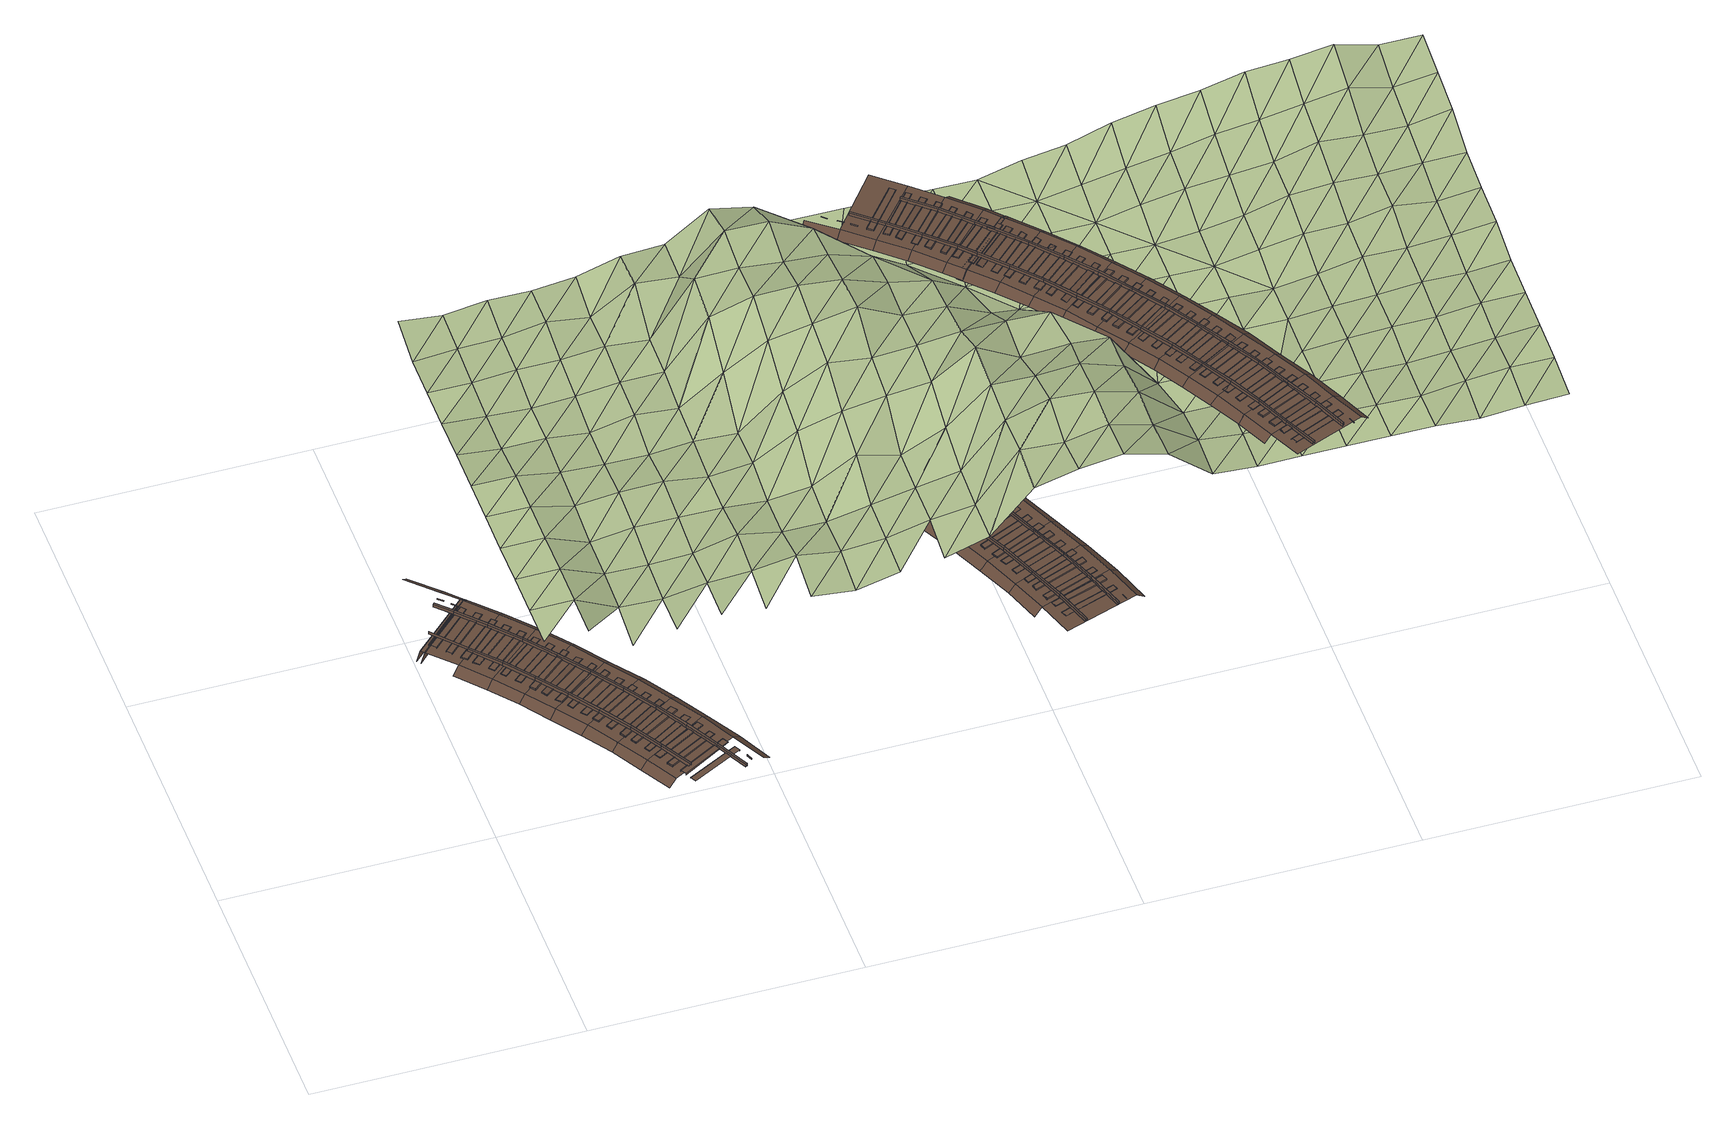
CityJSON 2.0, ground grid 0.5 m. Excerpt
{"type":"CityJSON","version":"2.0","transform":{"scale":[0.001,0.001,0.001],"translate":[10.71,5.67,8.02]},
"CityObjects":{
"terrain1":{"type":"TINRelief","geometry":[{"type":"CompositeSurface","lod":"3","boundaries":[[[0,1,2]],[[3,4,1]],[[3,1,0]],[[5,6,4]],[[5,4,3]],[[7,8,6]],[[9,0,10]],[[5,7,6]],[[11,12,8]],[[13,3,0]],[[11,8,7]],[[14,15,12]],[[13,0,9]],[[16,5,3]],[[11,14,12]],[[17,18,15]],[[16,3,13]],[[19,7,5]],[[20,9,21]],[[17,15,14]],[[22,23,18]],[[19,5,16]],[[24,11,7]],[[25,13,9]],[[22,18,17]],[[26,27,23]],[[19,24,7]],[[28,14,11]],[[25,9,20]],[[29,16,13]],[[22,26,23]],[[30,31,27]],[[28,11,24]],[[32,17,14]],[[29,13,25]],[[33,19,16]],[[26,30,27]],[[34,20,35]],[[32,14,28]],[[36,22,17]],[[33,16,29]],[[37,24,19]],[[38,25,20]],[[36,17,32]],[[39,26,22]],[[37,19,33]],[[40,28,24]],[[34,38,20]],[[41,29,25]],[[39,22,36]],[[42,30,26]],[[37,40,24]],[[43,32,28]],[[41,25,38]],[[44,33,29]],[[42,26,39]],[[45,34,46]],[[43,28,40]],[[47,36,32]],[[44,29,41]],[[48,37,33]],[[49,38,34]],[[47,32,43]],[[50,39,36]],[[48,33,44]],[[51,40,37]],[[49,34,45]],[[52,41,38]],[[50,36,47]],[[53,42,39]],[[51,37,48]],[[54,43,40]],[[49,52,38]],[[55,44,41]],[[39,50,53]],[[56,45,57]],[[51,54,40]],[[58,47,43]],[[55,41,52]],[[59,48,44]],[[60,49,45]],[[58,43,54]],[[61,50,47]],[[59,44,55]],[[62,51,48]],[[60,45,56]],[[63,52,49]],[[61,47,58]],[[64,53,50]],[[62,48,59]],[[65,54,51]],[[63,49,60]],[[66,55,52]],[[64,50,61]],[[67,56,68]],[[65,51,62]],[[69,58,54]],[[63,66,52]],[[70,59,55]],[[67,68,71]],[[72,60,56]],[[65,69,54]],[[73,61,58]],[[70,55,66]],[[74,62,59]],[[72,56,67]],[[75,63,60]],[[73,58,69]],[[76,64,61]],[[74,59,70]],[[65,62,77]],[[75,60,72]],[[78,66,63]],[[76,61,73]],[[79,67,71]],[[77,62,74]],[[69,65,80]],[[78,63,75]],[[81,70,66]],[[79,71,82]],[[83,72,67]],[[80,65,77]],[[84,73,69]],[[78,81,66]],[[85,74,70]],[[83,67,79]],[[86,75,72]],[[84,69,80]],[[87,76,73]],[[85,70,81]],[[88,77,74]],[[86,72,83]],[[89,78,75]],[[87,73,84]],[[90,79,82]],[[88,74,85]],[[91,80,77]],[[89,75,86]],[[92,81,78]],[[93,83,79]],[[91,77,88]],[[84,80,94]],[[92,78,89]],[[95,85,81]],[[93,79,90]],[[96,86,83]],[[94,80,91]],[[97,87,84]],[[92,95,81]],[[98,88,85]],[[96,83,93]],[[99,89,86]],[[97,84,94]],[[100,90,101]],[[98,85,95]],[[102,91,88]],[[99,86,96]],[[103,92,89]],[[100,101,104]],[[105,93,90]],[[102,88,98]],[[106,94,91]],[[103,89,99]],[[107,95,92]],[[100,105,90]],[[108,96,93]],[[106,91,102]],[[109,97,94]],[[107,92,103]],[[110,98,95]],[[108,93,105]],[[111,99,96]],[[109,94,106]],[[100,104,112]],[[107,110,95]],[[113,102,98]],[[111,96,108]],[[114,103,99]],[[112,104,115]],[[116,105,100]],[[113,98,110]],[[117,106,102]],[[114,99,111]],[[118,107,103]],[[116,100,112]],[[117,109,106]],[[119,108,105]],[[117,102,113]],[[118,103,114]],[[120,110,107]],[[109,117,121]],[[119,105,116]],[[122,111,108]],[[123,112,115]],[[120,107,118]],[[124,113,110]],[[122,108,119]],[[125,114,111]],[[117,126,121]],[[123,115,127]],[[124,117,113]],[[128,116,112]],[[120,124,110]],[[125,111,122]],[[129,118,114]],[[128,112,123]],[[117,124,126]],[[130,119,116]],[[131,121,126]],[[129,114,125]],[[132,120,118]],[[130,116,128]],[[133,122,119]],[[132,124,120]],[[134,123,127]],[[132,118,129]],[[135,126,124]],[[130,133,119]],[[136,125,122]],[[134,127,137]],[[138,128,123]],[[132,135,124]],[[136,122,133]],[[139,126,135]],[[140,129,125]],[[138,123,134]],[[141,131,126]],[[142,130,128]],[[143,132,129]],[[140,125,136]],[[141,126,139]],[[142,128,138]],[[143,135,132]],[[144,133,130]],[[140,143,129]],[[145,134,137]],[[144,130,142]],[[146,136,133]],[[147,139,135]],[[145,137,148]],[[147,135,143]],[[149,138,134]],[[150,140,136]],[[144,146,133]],[[150,143,140]],[[149,134,145]],[[151,142,138]],[[146,150,136]],[[152,141,139]],[[147,153,139]],[[151,138,149]],[[154,143,150]],[[152,139,153]],[[155,144,142]],[[156,145,148]],[[157,147,143]],[[155,142,151]],[[155,146,144]],[[150,146,155]],[[158,156,148]],[[157,143,154]],[[159,149,145]],[[160,153,147]],[[161,151,149]],[[159,145,156]],[[150,155,161]],[[160,147,157]],[[161,162,150]],[[163,154,150]],[[164,152,153]],[[162,165,150]],[[161,155,151]],[[159,161,149]],[[163,150,165]],[[160,164,153]],[[166,156,158]],[[167,157,154]],[[166,158,168]],[[169,162,161]],[[170,159,156]],[[167,154,163]],[[171,160,157]],[[172,165,162]],[[173,161,159]],[[166,170,156]],[[174,162,169]],[[171,164,160]],[[171,157,167]],[[172,162,174]],[[175,163,165]],[[176,169,161]],[[173,159,170]],[[177,166,168]],[[178,164,171]],[[172,175,165]],[[176,161,173]],[[176,174,169]],[[179,167,163]],[[177,168,180]],[[181,170,166]],[[179,171,167]],[[179,163,175]],[[182,172,174]],[[181,166,177]],[[174,176,183]],[[184,173,170]],[[185,178,171]],[[182,174,183]],[[186,171,179]],[[187,175,172]],[[184,176,173]],[[181,184,170]],[[185,171,186]],[[187,179,175]],[[188,177,180]],[[187,172,182]],[[188,181,177]],[[189,183,176]],[[188,180,190]],[[176,184,191]],[[184,181,191]],[[192,186,179]],[[187,193,179]],[[189,176,191]],[[194,182,183]],[[181,188,195]],[[192,179,193]],[[196,185,186]],[[194,187,182]],[[183,189,194]],[[191,181,197]],[[198,181,195]],[[196,186,192]],[[199,188,190]],[[197,181,198]],[[200,193,187]],[[201,187,194]],[[202,189,191]],[[190,203,199]],[[204,195,188]],[[200,187,201]],[[205,192,193]],[[202,194,189]],[[202,191,197]],[[204,188,199]],[[206,198,195]],[[200,205,193]],[[207,196,192]],[[208,201,194]],[[209,194,202]],[[206,195,204]],[[210,197,198]],[[207,192,205]],[[211,199,203]],[[208,194,209]],[[212,200,201]],[[210,198,206]],[[213,202,197]],[[211,203,214]],[[215,204,199]],[[212,201,208]],[[216,205,200]],[[210,213,197]],[[217,209,202]],[[215,199,211]],[[218,206,204]],[[216,200,212]],[[219,207,205]],[[217,202,213]],[[220,208,209]],[[218,204,215]],[[221,210,206]],[[216,219,205]],[[222,211,214]],[[220,209,217]],[[223,212,208]],[[221,206,218]],[[224,213,210]],[[225,222,214]],[[226,215,211]],[[223,208,220]],[[227,216,212]],[[224,210,221]],[[228,217,213]],[[226,211,222]],[[229,218,215]],[[227,212,223]],[[230,219,216]],[[224,228,213]],[[231,220,217]],[[229,215,226]],[[232,221,218]],[[230,216,227]],[[233,222,225]],[[231,217,228]],[[234,223,220]],[[232,218,229]],[[235,224,221]],[[233,225,236]],[[237,226,222]],[[234,220,231]],[[238,227,223]],[[235,221,232]],[[239,228,224]],[[233,237,222]],[[240,229,226]],[[238,223,234]],[[241,230,227]],[[239,224,235]],[[242,231,228]],[[240,226,237]],[[243,232,229]],[[241,227,238]],[[244,233,236]],[[239,242,228]],[[245,234,231]],[[243,229,240]],[[246,235,232]],[[244,236,247]],[[248,237,233]],[[245,231,242]],[[249,238,234]],[[246,232,243]],[[250,239,235]],[[248,233,244]],[[251,240,237]],[[249,234,245]],[[252,241,238]],[[250,235,246]],[[253,242,239]],[[248,251,237]],[[254,243,240]],[[252,238,249]],[[253,239,250]],[[255,245,242]],[[254,240,251]],[[256,246,243]],[[253,255,242]],[[257,249,245]],[[256,243,254]],[[258,250,246]],[[257,245,255]],[[259,252,249]],[[258,246,256]],[[260,253,250]],[[259,249,257]],[[260,250,258]],[[261,255,253]],[[261,253,260]],[[262,257,255]],[[261,262,255]],[[263,259,257]],[[263,257,262]]]}]},
"railway1":{"type":"Railway","attributes":{"function":"1855"},"geometry":[{"type":"MultiSurface","lod":"3","boundaries":[[[264,265,266,267]],[[268,269,270,271]],[[272,273,274,275]],[[276,277,278,279]],[[280,281,282,283]],[[284,285,286,287]],[[288,289,290,291]],[[267,266,292,293]],[[294,295,296,297]],[[298,299,297,296]],[[300,301,299,298]],[[302,303,304,305]],[[306,307,308,309]],[[282,281,264,310]],[[274,306,309,311]],[[312,313,314,315]],[[316,317,318,319]],[[275,274,311,320]],[[321,322,315,314]],[[323,324,325,326]],[[327,328,322,321]],[[329,323,326,330]],[[331,329,330,332]],[[293,292,333,334]],[[335,336,337,338]],[[339,268,271,340]],[[341,342,343,344]],[[345,346,347,348]],[[270,349,340,271]],[[269,350,349,270]],[[351,276,279,352]],[[353,354,355,356]],[[309,308,357,358]],[[359,360,361,362]],[[311,309,358,363]],[[278,364,352,279]],[[365,359,362,366]],[[320,311,363,367]],[[285,368,369,286]],[[370,365,366,371]],[[277,372,364,278]],[[310,264,267,373]],[[334,333,374,375]],[[376,377,378,379]],[[301,294,297,299]],[[380,302,305,381]],[[304,382,381,305]],[[303,383,382,304]],[[384,385,386,387]],[[344,343,291,290]],[[388,316,319,389]],[[358,357,390,391]],[[318,392,389,319]],[[328,312,315,322]],[[363,358,391,393]],[[394,395,396,397]],[[375,374,398,399]],[[317,400,392,318]],[[367,363,393,401]],[[373,267,293,402]],[[362,361,403,404]],[[405,335,338,406]],[[366,362,404,407]],[[408,409,410,411]],[[337,412,406,338]],[[371,366,407,413]],[[336,414,412,337]],[[350,339,340,349]],[[415,416,417,418]],[[283,282,310,419]],[[399,398,420,421]],[[422,353,356,423]],[[391,390,424,425]],[[355,426,423,356]],[[393,391,425,427]],[[372,351,352,364]],[[354,428,426,355]],[[401,393,427,429]],[[430,431,432,433]],[[434,376,379,435]],[[378,436,435,379]],[[402,293,334,437]],[[377,438,436,378]],[[439,440,441,442]],[[421,420,443,444]],[[404,403,445,446]],[[383,380,381,382]],[[407,404,446,447]],[[448,384,387,449]],[[413,407,447,450]],[[451,452,453,454]],[[386,455,449,387]],[[425,424,456,457]],[[385,458,455,386]],[[427,425,457,459]],[[429,427,459,460]],[[400,388,389,392]],[[461,394,397,462]],[[463,464,465,466]],[[396,467,462,397]],[[419,310,373,468]],[[395,469,467,396]],[[470,471,472,473]],[[437,334,375,474]],[[475,408,411,476]],[[410,477,476,411]],[[414,405,406,412]],[[478,479,480,481]],[[457,456,482,483]],[[446,445,484,485]],[[409,486,477,410]],[[459,457,483,487]],[[447,446,485,488]],[[460,459,487,489]],[[450,447,488,490]],[[491,415,418,492]],[[417,493,492,418]],[[416,494,493,417]],[[428,422,423,426]],[[495,430,433,496]],[[474,375,399,497]],[[432,498,496,433]],[[483,482,499,500]],[[431,501,498,432]],[[487,483,500,502]],[[468,373,402,503]],[[438,434,435,436]],[[489,487,502,504]],[[505,439,442,506]],[[485,484,507,508]],[[441,509,506,442]],[[488,485,508,510]],[[440,511,509,441]],[[490,488,510,512]],[[513,451,454,514]],[[458,448,449,455]],[[453,515,514,454]],[[452,516,515,453]],[[497,399,421,517]],[[518,463,466,519]],[[465,520,519,466]],[[469,461,462,467]],[[464,521,520,465]],[[522,470,473,523]],[[503,402,437,524]],[[472,525,523,473]],[[508,507,526,527]],[[471,528,525,472]],[[510,508,527,529]],[[486,475,476,477]],[[512,510,529,530]],[[531,478,481,532]],[[480,533,532,481]],[[517,421,444,534]],[[479,535,533,480]],[[536,537,538,539]],[[494,491,492,493]],[[540,541,539,538]],[[542,543,541,540]],[[544,545,546,547]],[[548,549,547,546]],[[527,526,550,551]],[[529,527,551,552]],[[501,495,496,498]],[[524,437,474,553]],[[530,529,552,554]],[[511,505,506,509]],[[551,550,555,556]],[[516,513,514,515]],[[552,551,556,557]],[[554,552,557,558]],[[521,518,519,520]],[[553,474,497,559]],[[556,555,560,561]],[[528,522,523,525]],[[557,556,561,562]],[[558,557,562,563]],[[535,531,532,533]],[[543,536,539,541]],[[559,497,517,564]],[[565,544,547,549]],[[566,567,568,569]],[[564,517,534,570]],[[570,534,571,572]]]}]},
"railway2":{"type":"Railway","attributes":{"function":"1855"},"geometry":[{"type":"MultiSurface","lod":"3","boundaries":[[[573,574,575,576]],[[577,578,579,580]],[[581,582,583,584]],[[576,575,585,586]],[[587,588,589,590]],[[591,592,593,594]],[[595,591,594,596]],[[597,595,596,598]],[[599,600,601,602]],[[586,585,603,604]],[[605,606,607,608]],[[609,610,611,612]],[[594,593,613,614]],[[596,594,614,615]],[[598,596,615,616]],[[617,618,619,620]],[[582,621,622,583]],[[604,603,623,624]],[[625,587,590,626]],[[627,628,629,630]],[[589,631,626,590]],[[588,632,631,589]],[[599,602,633]],[[634,635,636,637]],[[614,613,638,639]],[[601,640,633,602]],[[615,614,639,641]],[[600,642,640,601]],[[624,623,643,644]],[[616,615,641,645]],[[646,647,648,649]],[[650,576,586,651]],[[652,605,608,653]],[[607,654,653,608]],[[606,655,654,607]],[[656,657,658,659]],[[660,609,612,661]],[[644,643,662,663]],[[664,665,666,667]],[[611,668,661,612]],[[610,669,668,611]],[[639,638,670,671]],[[641,639,671,672]],[[645,641,672,673]],[[674,617,620,675]],[[676,677,678,679]],[[619,680,675,620]],[[618,681,680,619]],[[651,586,604,682]],[[683,684,685,686]],[[663,662,687,688]],[[689,690,691,692]],[[693,627,630,694]],[[629,695,694,630]],[[696,689,692,697]],[[628,698,695,629]],[[699,696,697,700]],[[701,702,703,704]],[[671,670,705,706]],[[672,671,706,707]],[[708,634,637,709]],[[673,672,707,710]],[[711,712,713,714]],[[636,715,709,637]],[[688,687,716,717]],[[642,633,640]],[[635,718,715,636]],[[719,646,649,720]],[[721,722,723,724]],[[648,725,720,649]],[[682,604,624,726]],[[647,727,725,648]],[[728,729,730,731]],[[717,716,732,733]],[[655,652,653,654]],[[706,705,734,735]],[[736,656,659,737]],[[692,691,738,739]],[[740,741,742,743]],[[707,706,735,744]],[[658,745,737,659]],[[697,692,739,746]],[[710,707,744,747]],[[657,748,745,658]],[[700,697,746,749]],[[733,732,750,751]],[[752,753,754,755]],[[756,664,667,757]],[[669,660,661,668]],[[666,758,757,667]],[[751,750,759,760]],[[665,761,758,666]],[[762,763,764,765]],[[766,676,679,767]],[[735,734,768,769]],[[726,624,644,770]],[[771,772,773,774]],[[678,775,767,679]],[[744,735,769,776]],[[681,674,675,680]],[[777,650,651,778]],[[677,779,775,678]],[[747,744,776,780]],[[781,782,783,784]],[[785,786,787,788]],[[789,683,686,790]],[[685,791,790,686]],[[739,738,792,793]],[[684,794,791,685]],[[698,693,694,695]],[[746,739,793,795]],[[796,797,798,799]],[[749,746,795,800]],[[769,768,801,802]],[[803,804,805,806]],[[807,701,704,808]],[[703,809,808,704]],[[776,769,802,810]],[[811,812,813,814]],[[702,815,809,703]],[[780,776,810,816]],[[770,644,663,817]],[[818,819,820,821]],[[822,823,824,825]],[[826,711,714,827]],[[718,708,709,715]],[[828,829,830,831]],[[713,832,827,714]],[[833,834,835,836]],[[712,837,832,713]],[[838,839,840,841]],[[802,801,842,843]],[[810,802,843,844]],[[845,721,724,846]],[[816,810,844,847]],[[723,848,846,724]],[[727,719,720,725]],[[778,651,682,849]],[[722,850,848,723]],[[793,792,851,852]],[[795,793,852,853]],[[854,728,731,855]],[[843,842,856,857]],[[730,858,855,731]],[[800,795,853,859]],[[844,843,857,860]],[[729,861,858,730]],[[817,663,688,862]],[[847,844,860,863]],[[864,740,743,865]],[[748,736,737,745]],[[857,856,866,867]],[[742,868,865,743]],[[741,869,868,742]],[[860,857,867,870]],[[867,866,871,872]],[[863,860,870,873]],[[874,752,755,875]],[[870,867,872,876]],[[754,877,875,755]],[[753,878,877,754]],[[761,756,757,758]],[[873,870,876,879]],[[880,762,765,881]],[[764,882,881,765]],[[763,883,882,764]],[[862,688,717,884]],[[852,851,885,886]],[[853,852,886,887]],[[888,771,774,889]],[[779,766,767,775]],[[773,890,889,774]],[[859,853,887,891]],[[772,892,890,773]],[[849,682,726,893]],[[894,781,784,895]],[[783,896,895,784]],[[782,897,896,783]],[[898,785,788,899]],[[884,717,733,900]],[[787,901,899,788]],[[794,789,790,791]],[[786,902,901,787]],[[903,796,799,904]],[[798,905,904,799]],[[797,906,905,798]],[[907,803,806,908]],[[886,885,909,910]],[[805,911,908,806]],[[815,807,808,809]],[[804,912,911,805]],[[900,733,751,913]],[[887,886,910,914]],[[915,811,814,916]],[[813,917,916,814]],[[812,918,917,813]],[[891,887,914,919]],[[920,818,821,921]],[[820,922,921,821]],[[819,923,922,820]],[[924,822,825,925]],[[824,926,925,825]],[[823,927,926,824]],[[913,751,760,928]],[[837,826,827,832]],[[929,828,831,930]],[[830,931,930,831]],[[829,932,931,830]],[[933,833,836,934]],[[835,935,934,836]],[[834,936,935,835]],[[893,726,770,937]],[[928,760,938,939]],[[940,838,841,941]],[[840,942,941,841]],[[839,943,942,840]],[[850,845,846,848]],[[910,909,944,945]],[[914,910,945,946]],[[919,914,946,947]],[[861,854,855,858]],[[945,944,948,949]],[[869,864,865,868]],[[946,945,949,950]],[[947,946,950,951]],[[937,770,817,952]],[[878,874,875,877]],[[949,948,953,954]],[[950,949,954,955]],[[883,880,881,882]],[[951,950,955,956]],[[892,888,889,890]],[[954,953,957,958]],[[955,954,958,959]],[[958,957,960,961]],[[956,955,959,962]],[[959,958,961,963]],[[897,894,895,896]],[[962,959,963,964]],[[952,817,862,965]],[[902,898,899,901]],[[906,903,904,905]],[[912,907,908,911]],[[918,915,916,917]],[[923,920,921,922]],[[927,924,925,926]],[[965,862,884,966]],[[932,929,930,931]],[[936,933,934,935]],[[967,968,969,970]],[[943,940,941,942]],[[966,884,900,971]],[[971,900,913,972]],[[972,913,928,973]],[[973,928,939,974]]]}]},
"railway3":{"type":"Railway","attributes":{"function":"1855"},"geometry":[{"type":"MultiSurface","lod":"3","boundaries":[[[975,976,977,978]],[[979,980,981,982]],[[983,984,985,986]],[[978,977,987,988]],[[989,990,991,992]],[[993,994,995,996]],[[988,987,997,998]],[[999,1000,1001,1002]],[[1003,999,1002,1004]],[[1005,1003,1004,1006]],[[1007,1008,1009,1010]],[[1011,1012,1013,1014]],[[1015,978,988,1016]],[[998,997,1017,1018]],[[1019,993,996,1020]],[[1021,1022,1023,1024]],[[1002,1001,1025,1026]],[[995,1027,1020,996]],[[1004,1002,1026,1028]],[[1006,1004,1028,1029]],[[994,1030,1027,995]],[[1031,1032,1033,1034]],[[1035,1007,1010,1036]],[[1009,1037,1036,1010]],[[1008,1038,1037,1009]],[[1018,1017,1039,1040]],[[1041,1042,1043,1044]],[[1045,1011,1014,1046]],[[1016,988,998,1047]],[[1013,1048,1046,1014]],[[1012,1049,1048,1013]],[[1026,1025,1050,1051]],[[1028,1026,1051,1052]],[[1029,1028,1052,1053]],[[1054,1055,1056,1057]],[[1058,1021,1024,1059]],[[1060,1061,1062,1063]],[[1023,1064,1059,1024]],[[1022,1065,1064,1023]],[[1066,1067,1068,1069]],[[1070,1031,1034,1071]],[[1072,1073,1074,1075]],[[1033,1076,1071,1034]],[[1077,1072,1075,1078]],[[1079,1080,1081,1082]],[[1051,1050,1083,1084]],[[1085,1077,1078,1086]],[[1032,1087,1076,1033]],[[1052,1051,1084,1088]],[[1053,1052,1088,1089]],[[1047,998,1018,1090]],[[1091,1041,1044,1092]],[[1093,1094,1095,1096]],[[1063,1062,1097,1098]],[[1043,1099,1092,1044]],[[1049,1045,1046,1048]],[[1042,1100,1099,1043]],[[1101,1102,1103,1104]],[[1105,1101,1104,1106]],[[1107,1054,1057,1108]],[[1109,1105,1106,1110]],[[1111,1112,1113,1114]],[[1056,1115,1108,1057]],[[1055,1116,1115,1056]],[[1065,1058,1059,1064]],[[1090,1018,1040,1117]],[[1075,1074,1118,1119]],[[1078,1075,1119,1120]],[[1061,1060,1121,1122]],[[1086,1078,1120,1123]],[[1124,1125,1126,1127]],[[1128,1066,1069,1129]],[[1040,1039,1130,1117]],[[1098,1097,1131,1132]],[[1068,1133,1129,1069]],[[1128,1134,1067,1066]],[[1067,1134,1133,1068]],[[1135,1079,1082,1136]],[[1087,1070,1071,1076]],[[1081,1137,1136,1082]],[[1138,1139,1140,1141]],[[1080,1142,1137,1081]],[[1104,1103,1143,1144]],[[1121,1060,1063,1145]],[[1106,1104,1144,1146]],[[1110,1106,1146,1147]],[[1148,1093,1096,1149]],[[1150,1151,1152,1153]],[[1119,1118,1154,1155]],[[1100,1091,1092,1099]],[[1095,1156,1149,1096]],[[1120,1119,1155,1157]],[[1123,1120,1157,1158]],[[1094,1159,1156,1095]],[[1132,1131,1160,1161]],[[1162,1163,1164,1165]],[[1166,1111,1114,1167]],[[1113,1168,1167,1114]],[[1169,1047,1090,1170]],[[1116,1107,1108,1115]],[[1112,1171,1168,1113]],[[1172,1173,1174,1175]],[[1144,1143,1176,1177]],[[1178,1179,1180,1181]],[[1146,1144,1177,1182]],[[1183,1178,1181,1184]],[[1185,1124,1127,1186]],[[1147,1146,1182,1187]],[[1188,1183,1184,1189]],[[1145,1063,1098,1190]],[[1126,1191,1186,1127]],[[1161,1160,1192,1193]],[[1134,1128,1129,1133]],[[1125,1194,1191,1126]],[[1195,1196,1197,1198]],[[1199,1138,1141,1200]],[[1142,1135,1136,1137]],[[1140,1201,1200,1141]],[[1170,1090,1117,1130]],[[1202,1203,1204,1205]],[[1139,1206,1201,1140]],[[1177,1176,1207,1208]],[[1209,1150,1153,1210]],[[1182,1177,1208,1211]],[[1193,1192,1212,1213]],[[1152,1214,1210,1153]],[[1187,1182,1211,1215]],[[1159,1148,1149,1156]],[[1216,1217,1218,1219]],[[1151,1220,1214,1152]],[[1181,1180,1221,1222]],[[1190,1098,1132,1223]],[[1184,1181,1222,1224]],[[1189,1184,1224,1225]],[[1226,1162,1165,1227]],[[1228,1229,1230,1231]],[[1164,1232,1227,1165]],[[1171,1166,1167,1168]],[[1163,1233,1232,1164]],[[1122,1121,1145,1234]],[[1213,1212,1235,1236]],[[1237,1238,1239,1240]],[[1241,1172,1175,1242]],[[1208,1207,1243,1244]],[[1211,1208,1244,1245]],[[1174,1246,1242,1175]],[[1215,1211,1245,1247]],[[1173,1248,1246,1174]],[[1194,1185,1186,1191]],[[1249,1250,1251,1252]],[[1253,1195,1198,1254]],[[1223,1132,1161,1255]],[[1197,1256,1254,1198]],[[1236,1235,1257,1258]],[[1222,1221,1259,1260]],[[1261,1262,1263,1264]],[[1196,1265,1256,1197]],[[1224,1222,1260,1266]],[[1225,1224,1266,1267]],[[1206,1199,1200,1201]],[[1244,1243,1268,1269]],[[1270,1271,1272,1273]],[[1274,1202,1205,1275]],[[1245,1244,1269,1276]],[[1204,1277,1275,1205]],[[1247,1245,1276,1278]],[[1203,1279,1277,1204]],[[1258,1257,1280,1281]],[[1282,1283,1284,1285]],[[1234,1145,1190,1286]],[[1287,1216,1219,1288]],[[1220,1209,1210,1214]],[[1218,1289,1288,1219]],[[1217,1290,1289,1218]],[[1255,1161,1193,1291]],[[1292,1293,1294,1295]],[[1281,1280,1296,1297]],[[1298,1228,1231,1299]],[[1269,1268,1300,1301]],[[1260,1259,1302,1303]],[[1304,1305,1306,1307]],[[1276,1269,1301,1308]],[[1230,1309,1299,1231]],[[1233,1226,1227,1232]],[[1266,1260,1303,1310]],[[1229,1311,1309,1230]],[[1278,1276,1308,1312]],[[1267,1266,1310,1313]],[[1314,1315,1316,1317]],[[1318,1237,1240,1319]],[[1239,1320,1319,1240]],[[1238,1321,1320,1239]],[[1248,1241,1242,1246]],[[1322,1323,1324,1325]],[[1291,1193,1213,1326]],[[1301,1300,1327,1328]],[[1329,1249,1252,1330]],[[1308,1301,1328,1331]],[[1251,1332,1330,1252]],[[1286,1190,1223,1333]],[[1334,1335,1336,1337]],[[1250,1338,1332,1251]],[[1312,1308,1331,1339]],[[1340,1341,1342,1343]],[[1265,1253,1254,1256]],[[1303,1302,1344,1345]],[[1346,1261,1264,1347]],[[1310,1303,1345,1348]],[[1263,1349,1347,1264]],[[1350,1351,1352,1353]],[[1313,1310,1348,1354]],[[1262,1355,1349,1263]],[[1328,1327,1356,1357]],[[1358,1359,1360,1361]],[[1331,1328,1357,1362]],[[1363,1270,1273,1364]],[[1272,1365,1364,1273]],[[1339,1331,1362,1366]],[[1279,1274,1275,1277]],[[1326,1213,1236,1367]],[[1271,1368,1365,1272]],[[1369,1282,1285,1370]],[[1284,1371,1370,1285]],[[1357,1356,1372,1373]],[[1290,1287,1288,1289]],[[1283,1374,1371,1284]],[[1362,1357,1373,1375]],[[1366,1362,1375,1376]],[[1333,1223,1255,1377]],[[1378,1292,1295,1379]],[[1345,1344,1380,1381]],[[1294,1382,1379,1295]],[[1348,1345,1381,1383]],[[1293,1384,1382,1294]],[[1354,1348,1383,1385]],[[1367,1236,1258,1386]],[[1373,1372,1387,1388]],[[1311,1298,1299,1309]],[[1389,1304,1307,1390]],[[1375,1373,1388,1391]],[[1306,1392,1390,1307]],[[1305,1393,1392,1306]],[[1376,1375,1391,1394]],[[1395,1314,1317,1396]],[[1316,1397,1396,1317]],[[1321,1318,1319,1320]],[[1315,1398,1397,1316]],[[1399,1322,1325,1400]],[[1381,1380,1401,1402]],[[1324,1403,1400,1325]],[[1386,1258,1281,1404]],[[1323,1405,1403,1324]],[[1383,1381,1402,1406]],[[1385,1383,1406,1407]],[[1377,1255,1291,1408]],[[1338,1329,1330,1332]],[[1409,1334,1337,1410]],[[1336,1411,1410,1337]],[[1335,1412,1411,1336]],[[1413,1340,1343,1414]],[[1342,1415,1414,1343]],[[1341,1416,1415,1342]],[[1404,1281,1297,1417]],[[1355,1346,1347,1349]],[[1418,1350,1353,1419]],[[1352,1420,1419,1353]],[[1351,1421,1420,1352]],[[1402,1401,1422,1423]],[[1424,1358,1361,1425]],[[1360,1426,1425,1361]],[[1406,1402,1423,1427]],[[1359,1428,1426,1360]],[[1368,1363,1364,1365]],[[1407,1406,1427,1429]],[[1430,1431,1432,1433]],[[1417,1297,1434,1435]],[[1436,1437,1433,1432]],[[1438,1439,1437,1436]],[[1408,1291,1326,1440]],[[1374,1369,1370,1371]],[[1423,1422,1441,1442]],[[1427,1423,1442,1443]],[[1384,1378,1379,1382]],[[1429,1427,1443,1444]],[[1393,1389,1390,1392]],[[1442,1441,1445,1446]],[[1443,1442,1446,1447]],[[1440,1326,1367,1448]],[[1444,1443,1447,1449]],[[1398,1395,1396,1397]],[[1405,1399,1400,1403]],[[1446,1445,1450,1451]],[[1447,1446,1451,1452]],[[1449,1447,1452,1453]],[[1412,1409,1410,1411]],[[1416,1413,1414,1415]],[[1448,1367,1386,1454]],[[1421,1418,1419,1420]],[[1428,1424,1425,1426]],[[1439,1430,1433,1437]],[[1454,1386,1404,1455]],[[1456,1457,1458,1459]],[[1455,1404,1417,1460]],[[1460,1417,1435,1461]]]}]}
},
"vertices":[
[170,90,435],[90,90,435],[90,10,435],[170,170,435],[90,170,435],[170,250,435],[90,250,435],[170,330,435],[90,330,435],[250,90,393],[170,10,435],[170,410,435],[90,410,435],[250,170,399],[170,490,426],[90,490,435],[250,250,400],[170,570,429],[90,570,435],[250,330,413],[329,90,389],[250,10,377],[170,650,435],[90,650,435],[250,410,419],[329,170,397],[170,730,442],[90,730,435],[250,490,426],[329,250,412],[170,810,448],[90,810,458],[250,570,424],[329,330,422],[409,90,403],[329,10,392],[250,650,442],[329,410,415],[409,170,400],[250,730,444],[329,490,416],[409,250,412],[250,810,460],[329,570,429],[409,330,424],[489,90,408],[409,10,402],[329,650,442],[409,410,413],[489,170,421],[329,730,458],[409,490,434],[489,250,410],[329,810,458],[409,570,438],[489,330,410],[569,90,421],[489,10,392],[409,650,450],[489,410,421],[569,170,402],[409,730,445],[489,490,425],[569,250,403],[409,810,467],[489,570,438],[569,330,419],[649,90,406],[569,10,397],[489,650,441],[569,410,416],[649,10,387],[649,170,402],[489,730,502],[569,490,486],[649,250,413],[489,810,492],[569,570,544],[649,330,470],[729,90,413],[569,650,562],[649,410,490],[729,10,406],[729,170,418],[569,730,493],[649,490,538],[729,250,464],[569,810,496],[649,570,570],[729,330,493],[809,90,432],[649,650,563],[729,410,535],[809,170,435],[649,730,578],[729,490,554],[809,250,438],[649,810,557],[729,570,572],[809,330,506],[890,90,444],[809,10,416],[729,650,554],[809,410,522],[890,10,442],[890,170,451],[729,730,576],[809,490,570],[890,250,479],[729,810,537],[809,570,562],[890,330,515],[970,90,550],[809,650,547],[890,410,528],[970,10,533],[970,170,546],[809,730,535],[890,490,525],[970,250,557],[890,570,530],[760,810,486],[970,330,572],[1050,90,543],[890,650,518],[970,410,537],[854,725,483],[1050,10,554],[1050,170,573],[970,490,522],[1050,250,554],[890,810,485],[970,570,511],[1050,330,525],[1130,90,562],[950,650,480],[1050,410,538],[1130,10,566],[1130,170,567],[970,730,483],[1050,490,483],[970,810,483],[1130,250,560],[1030,570,477],[1140,330,530],[1210,90,537],[1130,410,535],[1050,650,480],[1210,10,541],[1210,170,541],[1100,490,476],[1210,250,530],[1050,810,482],[1050,730,480],[1130,570,477],[1210,330,524],[1290,90,477],[1130,650,479],[1290,10,470],[1290,170,467],[1130,730,480],[1270,250,470],[1210,410,474],[1210,570,477],[1130,810,480],[1210,490,476],[1370,90,467],[1210,650,477],[1370,10,463],[1290,330,472],[1370,170,467],[1210,730,479],[1290,490,474],[1370,250,470],[1290,410,473],[1290,570,476],[1370,330,470],[1450,90,466],[1210,810,502],[1290,650,477],[1450,10,464],[1450,170,467],[1370,490,474],[1370,410,473],[1450,250,469],[1290,810,515],[1290,730,493],[1370,570,474],[1530,90,466],[1450,410,472],[1530,10,464],[1450,330,470],[1370,730,509],[1370,650,495],[1450,490,473],[1530,170,467],[1370,810,543],[1530,330,470],[1530,250,467],[1610,90,464],[1450,650,509],[1450,570,482],[1530,410,469],[1610,10,464],[1610,170,467],[1450,730,522],[1610,250,474],[1450,810,560],[1530,570,496],[1530,490,487],[1610,330,477],[1690,90,461],[1530,650,517],[1610,410,480],[1690,10,463],[1690,170,464],[1530,730,541],[1610,490,501],[1690,250,477],[1530,810,572],[1610,570,519],[1690,330,480],[1770,90,472],[1610,650,525],[1690,410,496],[1770,10,457],[1770,170,470],[1610,730,551],[1690,490,502],[1770,250,477],[1610,810,591],[1690,570,525],[1770,330,486],[1850,90,480],[1690,650,549],[1770,410,493],[1850,10,464],[1850,170,477],[1690,730,565],[1770,490,519],[1850,250,486],[1690,810,597],[1770,570,521],[1850,330,483],[1930,90,480],[1770,650,541],[1850,410,499],[1930,10,467],[1930,170,483],[1770,730,579],[1850,490,506],[1930,250,487],[1770,810,608],[1850,570,524],[1930,330,490],[1850,650,538],[1930,410,508],[1850,730,556],[1930,490,515],[1850,810,583],[1930,570,525],[1930,650,554],[1930,730,567],[1930,810,583],
[63,396,31],[50,385,19],[95,336,18],[107,347,30],[72,411,31],[82,403,31],[82,403,34],[72,411,34],[37,480,35],[37,480,41],[91,424,38],[91,424,33],[88,394,31],[97,385,31],[97,385,33],[88,394,33],[1,437,21],[11,448,33],[116,548,31],[127,559,18],[29,456,33],[106,533,31],[106,533,33],[29,456,35],[18,442,33],[7,430,21],[130,555,18],[120,544,31],[136,287,17],[149,297,28],[110,529,31],[32,454,33],[32,454,35],[110,529,33],[40,445,35],[117,520,33],[40,445,33],[117,520,31],[109,372,31],[117,363,31],[117,363,33],[109,372,33],[88,422,38],[88,422,33],[133,372,31],[133,372,38],[168,494,30],[136,375,38],[130,508,31],[53,433,31],[53,433,34],[130,508,33],[125,354,30],[132,345,30],[132,345,31],[125,354,31],[136,375,31],[61,424,34],[139,499,33],[65,542,40],[65,542,34],[92,515,34],[92,515,40],[61,424,31],[139,499,31],[68,545,40],[95,518,40],[68,545,34],[95,518,34],[175,235,15],[188,245,28],[143,331,30],[151,322,30],[151,322,31],[143,331,31],[151,486,30],[151,486,31],[47,635,21],[37,623,33],[88,575,31],[98,587,19],[87,552,31],[78,560,31],[78,560,34],[87,552,34],[159,478,31],[159,478,30],[168,466,30],[168,466,31],[162,309,28],[170,299,28],[170,299,31],[162,309,31],[175,321,30],[175,321,37],[82,525,40],[82,525,34],[138,468,31],[138,468,38],[178,323,37],[177,457,31],[85,528,40],[141,471,38],[178,323,30],[97,541,31],[97,541,34],[85,528,34],[141,471,31],[177,457,28],[216,441,28],[213,183,15],[228,192,27],[177,290,28],[184,280,28],[184,280,30],[177,290,31],[188,444,28],[188,444,31],[197,435,31],[197,435,28],[194,266,28],[203,257,28],[203,257,30],[194,266,30],[207,423,28],[207,423,30],[217,268,28],[217,268,35],[215,414,30],[220,270,35],[210,248,27],[217,238,27],[217,238,28],[210,248,28],[251,129,14],[264,137,25],[215,414,28],[220,271,28],[261,387,27],[184,417,31],[184,417,37],[226,401,28],[226,401,30],[187,419,37],[226,224,27],[234,214,27],[234,214,28],[226,224,28],[234,391,30],[187,419,31],[234,391,28],[241,204,25],[248,194,25],[248,194,28],[241,204,28],[180,505,17],[284,74,12],[299,82,24],[245,378,28],[245,378,30],[255,214,28],[255,214,34],[252,369,30],[260,216,34],[252,369,28],[260,216,28],[258,180,25],[264,170,25],[264,170,28],[258,180,28],[261,356,27],[261,356,28],[270,347,28],[303,331,25],[270,347,27],[274,155,25],[281,145,25],[281,145,27],[274,155,28],[318,17,11],[332,25,22],[229,364,28],[229,364,35],[232,366,35],[280,333,27],[281,333,28],[232,366,28],[287,135,25],[293,125,25],[293,125,27],[287,135,27],[287,324,28],[293,159,27],[293,159,33],[287,324,25],[297,161,33],[297,161,27],[297,311,25],[297,311,28],[303,110,24],[309,100,24],[309,100,25],[303,110,25],[303,301,28],[228,452,15],[303,301,25],[315,90,24],[321,80,22],[321,80,25],[315,90,25],[345,274,24],[313,287,25],[313,287,27],[321,277,27],[329,64,22],[335,54,22],[335,54,25],[329,64,25],[329,102,25],[329,102,31],[271,309,28],[271,309,34],[321,277,25],[332,104,31],[274,311,34],[332,104,25],[274,311,28],[331,265,24],[331,265,25],[337,255,25],[337,255,24],[347,240,24],[347,240,25],[385,216,22],[354,230,25],[361,44,24],[363,44,30],[354,230,24],[366,46,30],[273,397,15],[366,46,24],[364,216,24],[364,216,25],[312,253,27],[312,253,33],[370,206,25],[315,255,33],[370,206,24],[315,255,27],[377,193,22],[377,193,25],[385,182,25],[385,182,22],[422,156,22],[393,167,22],[393,167,25],[401,157,25],[399,157,22],[409,144,22],[409,144,24],[316,341,12],[415,134,24],[351,196,25],[351,196,31],[415,134,22],[354,198,31],[354,198,25],[422,118,21],[422,118,22],[428,108,22],[457,95,19],[428,108,21],[438,93,21],[345,39,22],[345,39,25],[438,93,22],[351,28,25],[444,82,22],[351,28,22],[444,82,21],[451,69,19],[356,18,22],[356,18,24],[451,69,22],[361,7,24],[457,58,22],[386,137,24],[386,137,30],[391,139,30],[359,284,12],[391,139,24],[422,77,22],[422,77,28],[425,79,28],[425,79,22],[398,225,11],[454,16,21],[454,16,27],[457,18,27],[457,18,21],[436,164,9],[457,58,19],[470,32,19],[465,43,19],[465,43,22],[470,32,22],[472,103,8],[491,32,18],[505,40,6],
[598,776,163],[587,766,152],[633,709,153],[646,720,166],[614,785,165],[622,776,165],[622,776,166],[614,785,166],[633,763,165],[641,753,165],[641,753,166],[633,763,166],[680,651,155],[691,661,168],[652,740,166],[659,731,166],[659,731,168],[652,740,168],[626,799,172],[626,799,166],[675,741,168],[675,741,174],[629,802,172],[678,744,174],[629,802,166],[678,744,168],[668,722,166],[675,712,166],[675,712,169],[668,722,169],[723,591,156],[736,601,169],[686,698,166],[693,689,166],[693,689,169],[686,698,169],[704,675,166],[710,665,168],[710,665,169],[704,675,169],[720,682,169],[720,682,176],[725,684,176],[725,684,169],[718,656,168],[725,646,169],[725,646,171],[718,656,169],[723,823,166],[723,823,169],[765,530,159],[777,539,171],[735,809,166],[735,809,169],[736,632,169],[742,622,169],[742,622,171],[736,632,171],[742,800,169],[742,800,168],[752,788,169],[752,608,169],[760,598,169],[760,598,171],[752,608,171],[766,621,172],[766,621,176],[760,779,171],[768,623,176],[760,779,169],[803,468,160],[816,476,172],[768,623,172],[766,588,169],[773,578,169],[773,578,172],[766,588,172],[758,810,169],[806,748,169],[771,765,169],[771,765,171],[777,755,171],[777,755,169],[783,564,171],[789,554,171],[789,554,172],[783,564,172],[789,741,169],[789,741,171],[841,404,162],[854,412,174],[796,544,172],[802,534,172],[802,534,174],[796,544,174],[797,732,172],[797,732,169],[808,558,172],[808,558,179],[811,560,179],[811,560,172],[806,719,169],[805,719,172],[811,519,172],[818,509,172],[818,509,174],[811,519,174],[813,710,172],[813,710,171],[854,683,172],[827,494,172],[832,484,172],[832,484,175],[827,494,174],[875,339,163],[889,346,176],[728,784,175],[728,784,169],[776,723,171],[776,723,176],[822,695,171],[822,695,172],[829,686,172],[731,787,175],[779,725,176],[829,686,171],[731,787,169],[779,725,171],[838,473,174],[845,463,174],[845,463,176],[838,473,176],[848,494,175],[848,494,181],[851,496,181],[840,671,171],[840,671,172],[851,496,175],[854,448,174],[860,437,174],[860,437,176],[854,448,176],[847,662,172],[907,273,165],[921,280,178],[847,662,171],[856,649,172],[856,649,174],[869,422,174],[875,412,174],[875,412,176],[869,422,176],[861,639,174],[898,617,174],[861,639,172],[880,401,175],[886,391,176],[886,391,178],[880,401,176],[937,205,166],[952,212,179],[886,429,176],[886,429,182],[872,624,172],[872,624,175],[821,660,172],[821,660,179],[893,375,176],[899,364,176],[899,364,178],[893,375,178],[889,431,182],[879,614,175],[825,662,179],[889,431,176],[879,614,172],[825,662,172],[965,136,169],[979,142,181],[905,354,176],[909,343,176],[909,343,179],[905,354,179],[886,601,174],[886,601,176],[893,591,176],[989,67,169],[1005,73,182],[893,591,174],[918,327,176],[922,317,176],[922,317,179],[918,327,179],[902,576,174],[902,576,176],[918,366,178],[918,367,184],[940,550,176],[931,301,176],[936,290,178],[936,290,179],[931,301,179],[909,566,176],[922,368,184],[771,820,156],[819,757,159],[909,566,174],[922,368,178],[941,279,179],[946,268,179],[946,268,181],[941,279,181],[953,252,179],[957,241,179],[957,241,181],[953,252,181],[918,551,175],[918,551,176],[925,541,176],[864,595,175],[864,595,181],[925,541,175],[867,597,181],[965,225,179],[970,214,179],[970,214,181],[965,225,181],[867,597,175],[954,294,179],[954,294,185],[973,203,181],[979,192,181],[979,192,182],[973,203,182],[933,527,176],[933,527,178],[938,517,178],[957,296,185],[985,176,181],[989,165,181],[989,165,182],[985,176,182],[938,517,176],[957,296,179],[979,481,178],[997,149,181],[1001,137,181],[1001,137,182],[997,149,182],[1005,126,182],[1008,115,182],[1008,115,184],[1005,126,184],[947,502,176],[947,502,178],[1015,98,182],[1018,87,182],[1018,87,185],[1015,98,185],[954,491,178],[1023,76,184],[1026,65,184],[1026,65,185],[1023,76,185],[954,491,176],[1032,48,184],[1036,37,184],[1036,37,185],[1032,48,185],[985,225,182],[985,225,188],[989,227,188],[962,476,176],[962,476,178],[989,226,182],[968,466,179],[867,692,160],[968,466,176],[906,529,176],[906,529,182],[909,531,182],[975,452,178],[975,452,179],[1013,155,184],[1013,155,188],[981,441,179],[909,531,176],[1017,156,188],[981,441,178],[1017,412,179],[1017,156,184],[989,426,178],[989,426,179],[1039,84,185],[1039,84,191],[995,415,179],[995,415,178],[1043,85,191],[1062,12,187],[1062,12,192],[1043,85,185],[1002,401,179],[1002,401,181],[1066,13,192],[1007,391,181],[1007,391,179],[1066,13,187],[1015,375,179],[1015,375,181],[1020,364,182],[1020,364,179],[1052,341,181],[944,462,178],[944,462,184],[949,464,184],[1027,348,179],[1027,348,182],[1033,337,182],[949,463,178],[1033,337,179],[912,626,162],[1040,323,181],[1040,323,182],[1045,312,182],[1045,312,181],[1052,296,181],[1052,296,182],[1084,268,182],[1056,285,182],[1056,285,181],[1063,269,182],[1063,269,184],[1069,258,184],[1069,258,182],[1074,244,182],[1074,244,185],[982,393,179],[982,393,185],[1079,233,185],[1079,233,182],[1114,194,185],[985,395,185],[1085,216,182],[1085,216,185],[1090,205,185],[1090,205,182],[985,395,179],[1097,189,182],[1097,189,185],[1101,178,185],[1101,178,182],[1106,163,185],[1106,163,187],[1110,152,187],[1110,152,185],[1141,120,187],[1116,135,185],[1116,135,187],[1120,124,187],[1120,124,185],[1125,110,185],[1125,110,188],[1129,98,188],[1129,98,185],[954,558,163],[1027,2,184],[1165,45,188],[1135,81,187],[1135,81,188],[1138,70,188],[1138,70,187],[1016,323,182],[1016,323,187],[1020,324,187],[1020,324,182],[1047,251,182],[1047,251,188],[1050,253,188],[1050,253,182],[994,489,166],[1077,179,185],[1077,179,191],[1079,181,191],[1081,181,185],[1103,106,187],[1103,106,192],[1107,107,192],[1127,32,188],[1127,32,194],[1107,107,187],[1130,33,194],[1130,33,188],[1032,419,168],[1066,347,169],[1146,42,187],[1143,53,187],[1143,53,188],[1146,42,188],[1098,274,171],[1129,200,172],[1157,125,175],[1181,49,176],
[812,789,499],[803,777,486],[854,738,486],[864,750,498],[843,789,498],[851,782,498],[851,782,499],[843,789,499],[866,771,498],[876,764,498],[876,764,499],[867,771,499],[905,697,485],[915,709,496],[885,757,496],[895,749,496],[895,749,499],[885,757,499],[908,738,496],[918,730,496],[918,730,499],[908,738,499],[954,655,483],[965,667,495],[889,777,505],[889,777,499],[940,735,498],[941,735,503],[891,780,505],[943,738,503],[891,780,499],[943,738,498],[931,719,496],[941,712,496],[941,712,498],[931,719,498],[949,704,496],[957,696,495],[957,696,496],[949,704,498],[953,864,496],[1008,820,493],[1001,610,482],[1013,622,493],[976,822,495],[976,822,496],[970,684,495],[979,676,495],[979,676,496],[970,684,496],[991,691,496],[991,691,502],[986,814,496],[994,694,502],[994,694,496],[985,814,495],[989,668,495],[998,660,493],[998,660,496],[989,668,496],[999,803,495],[999,803,496],[1008,796,496],[1008,796,495],[1029,582,482],[1040,594,493],[1011,648,493],[1018,640,493],[1018,640,496],[1011,648,496],[1020,785,493],[1020,785,496],[1061,774,493],[1029,777,496],[1029,777,493],[1040,646,496],[1040,646,502],[1043,649,501],[1042,649,495],[1027,632,493],[1036,624,493],[1036,624,495],[1027,632,495],[1042,766,493],[1042,766,496],[1034,601,493],[1021,590,480],[1072,537,480],[1085,548,492],[1050,758,496],[1050,758,493],[1049,611,493],[1056,603,493],[1056,603,495],[1049,611,495],[1063,747,493],[1063,747,495],[984,787,503],[984,787,496],[1036,742,496],[1037,742,502],[1071,739,495],[986,790,503],[1039,745,502],[1059,600,493],[1068,591,492],[1068,591,493],[1059,600,495],[1066,619,495],[1066,619,501],[986,790,496],[1039,745,496],[1071,739,493],[1069,622,501],[1069,622,495],[1113,725,492],[1084,727,493],[1084,727,495],[1079,579,492],[1088,570,492],[1088,570,493],[1079,579,493],[1116,489,479],[1129,499,490],[1093,719,493],[1093,719,492],[1056,630,501],[1056,630,495],[1110,574,493],[1110,574,499],[1059,633,501],[1113,577,499],[1104,708,492],[1104,708,493],[1059,633,495],[1113,577,493],[1097,562,490],[1104,553,490],[1104,553,493],[1097,562,493],[1113,700,493],[1113,700,492],[1142,696,490],[1087,695,493],[1087,695,499],[1090,698,499],[1138,701,490],[1149,712,479],[1090,698,493],[1117,540,490],[1125,531,490],[1125,531,493],[1117,540,493],[1125,687,490],[1125,687,493],[1152,707,479],[1158,439,477],[1171,449,490],[1133,679,493],[1133,679,490],[1138,675,490],[1138,675,493],[1146,666,493],[1136,518,490],[1145,509,490],[1145,509,493],[1136,518,493],[1146,666,490],[1155,525,492],[1155,525,498],[1190,646,490],[1158,527,498],[1158,527,492],[1158,654,490],[1158,654,493],[1152,500,490],[1159,491,490],[1159,491,492],[1152,500,492],[1114,668,493],[1114,668,499],[1165,645,492],[1117,670,499],[1117,670,493],[1165,645,490],[1197,388,477],[1210,397,487],[1171,477,490],[1178,468,489],[1178,468,490],[1171,477,492],[1177,634,490],[1177,634,492],[1184,625,492],[1072,786,480],[1124,737,480],[1184,625,490],[1186,459,489],[1193,449,489],[1193,449,490],[1186,459,490],[1197,473,490],[1197,473,496],[1104,677,499],[1104,677,493],[1159,621,492],[1159,621,498],[1201,476,496],[1108,680,499],[1162,623,498],[1197,612,489],[1197,612,490],[1201,476,490],[1108,680,493],[1162,623,492],[1238,594,489],[1204,603,490],[1236,335,474],[1250,344,486],[1204,603,489],[1204,435,487],[1212,426,487],[1212,426,490],[1204,435,490],[1217,590,489],[1217,590,490],[1225,581,490],[1223,412,487],[1229,403,487],[1229,403,490],[1223,412,490],[1225,581,489],[1239,421,489],[1239,421,495],[1235,569,487],[1235,569,490],[1242,423,495],[1273,281,474],[1286,290,486],[1242,560,490],[1242,423,489],[1236,393,486],[1244,383,486],[1244,383,489],[1236,393,489],[1242,560,487],[1206,569,490],[1206,569,496],[1283,540,486],[1209,572,496],[1209,572,490],[1254,546,487],[1254,546,490],[1254,369,486],[1261,359,486],[1261,359,489],[1254,369,489],[1261,537,490],[1261,537,487],[1202,657,477],[1306,226,473],[1321,234,485],[1268,350,486],[1274,340,486],[1274,340,487],[1268,350,487],[1271,525,486],[1271,525,489],[1277,367,487],[1277,367,493],[1281,369,493],[1279,516,489],[1281,369,487],[1279,516,486],[1284,325,486],[1290,315,486],[1290,315,487],[1284,325,487],[1289,502,486],[1289,502,489],[1326,484,486],[1297,492,489],[1338,170,472],[1354,177,483],[1250,516,489],[1251,516,496],[1300,301,485],[1306,291,485],[1306,291,486],[1300,301,486],[1297,492,486],[1254,519,496],[1254,519,489],[1315,311,486],[1315,311,493],[1313,280,485],[1319,270,485],[1319,270,486],[1313,280,486],[1308,479,486],[1308,479,487],[1319,313,493],[1315,469,487],[1319,313,486],[1315,469,486],[1370,112,470],[1383,120,482],[1329,255,483],[1335,245,483],[1335,245,486],[1329,255,486],[1249,604,476],[1324,456,486],[1324,456,487],[1331,447,486],[1331,447,485],[1367,427,485],[1341,235,483],[1347,225,483],[1347,225,485],[1341,235,485],[1398,54,469],[1412,61,480],[1341,433,485],[1341,433,486],[1351,255,485],[1351,254,490],[1293,462,487],[1293,462,493],[1356,209,483],[1361,199,483],[1361,199,485],[1356,209,485],[1354,256,490],[1348,423,486],[1296,464,493],[1348,423,485],[1354,257,485],[1296,464,487],[1367,189,482],[1373,178,482],[1374,178,483],[1367,189,483],[1357,410,483],[1357,410,486],[1364,400,486],[1364,400,483],[1382,163,482],[1386,152,482],[1386,152,483],[1382,163,483],[1407,368,483],[1383,197,483],[1383,197,490],[1374,386,483],[1374,386,486],[1388,198,490],[1380,376,486],[1295,550,474],[1396,137,482],[1401,126,482],[1401,126,483],[1396,137,483],[1380,376,483],[1388,199,483],[1406,115,480],[1412,105,480],[1412,105,483],[1406,115,483],[1334,406,486],[1334,406,493],[1390,361,483],[1390,361,486],[1337,408,493],[1396,351,486],[1418,89,480],[1424,78,480],[1425,78,482],[1418,89,483],[1337,408,486],[1396,351,483],[1415,138,483],[1415,138,489],[1430,67,480],[1434,56,480],[1434,56,482],[1430,67,482],[1418,139,489],[1405,338,483],[1405,338,485],[1411,328,485],[1418,139,483],[1444,308,482],[1411,328,483],[1421,313,483],[1421,313,485],[1427,302,483],[1444,78,480],[1444,77,486],[1427,302,482],[1447,79,486],[1447,79,480],[1338,494,474],[1434,289,482],[1434,289,483],[1372,348,485],[1373,348,490],[1441,279,483],[1376,350,490],[1441,279,482],[1376,350,485],[1479,247,480],[1472,17,480],[1472,16,486],[1449,263,480],[1449,263,483],[1476,18,486],[1454,253,483],[1454,253,480],[1476,18,480],[1463,240,480],[1463,240,482],[1469,229,482],[1469,229,480],[1476,213,480],[1476,213,482],[1409,290,483],[1409,289,490],[1483,203,482],[1513,185,479],[1483,203,480],[1412,291,490],[1412,292,483],[1380,436,472],[1491,187,480],[1491,187,482],[1497,177,482],[1497,177,480],[1502,163,479],[1502,163,480],[1508,152,480],[1508,152,479],[1543,121,477],[1516,136,479],[1516,136,480],[1521,125,480],[1521,125,479],[1444,230,483],[1444,230,489],[1527,111,477],[1527,111,480],[1533,100,480],[1447,231,489],[1533,100,477],[1447,232,483],[1540,84,477],[1441,40,479],[1441,40,480],[1540,84,479],[1440,1,480],[1572,57,477],[1446,29,480],[1545,73,479],[1446,29,479],[1545,73,477],[1420,377,470],[1476,169,480],[1476,168,486],[1479,170,486],[1479,170,480],[1505,106,480],[1507,106,486],[1510,108,486],[1457,317,470],[1510,108,480],[1534,43,479],[1534,43,485],[1537,45,485],[1537,45,479],[1492,255,467],[1527,192,467],[1556,46,477],[1552,57,477],[1552,57,479],[1556,46,479],[1558,128,466],[1587,63,464]
]}
